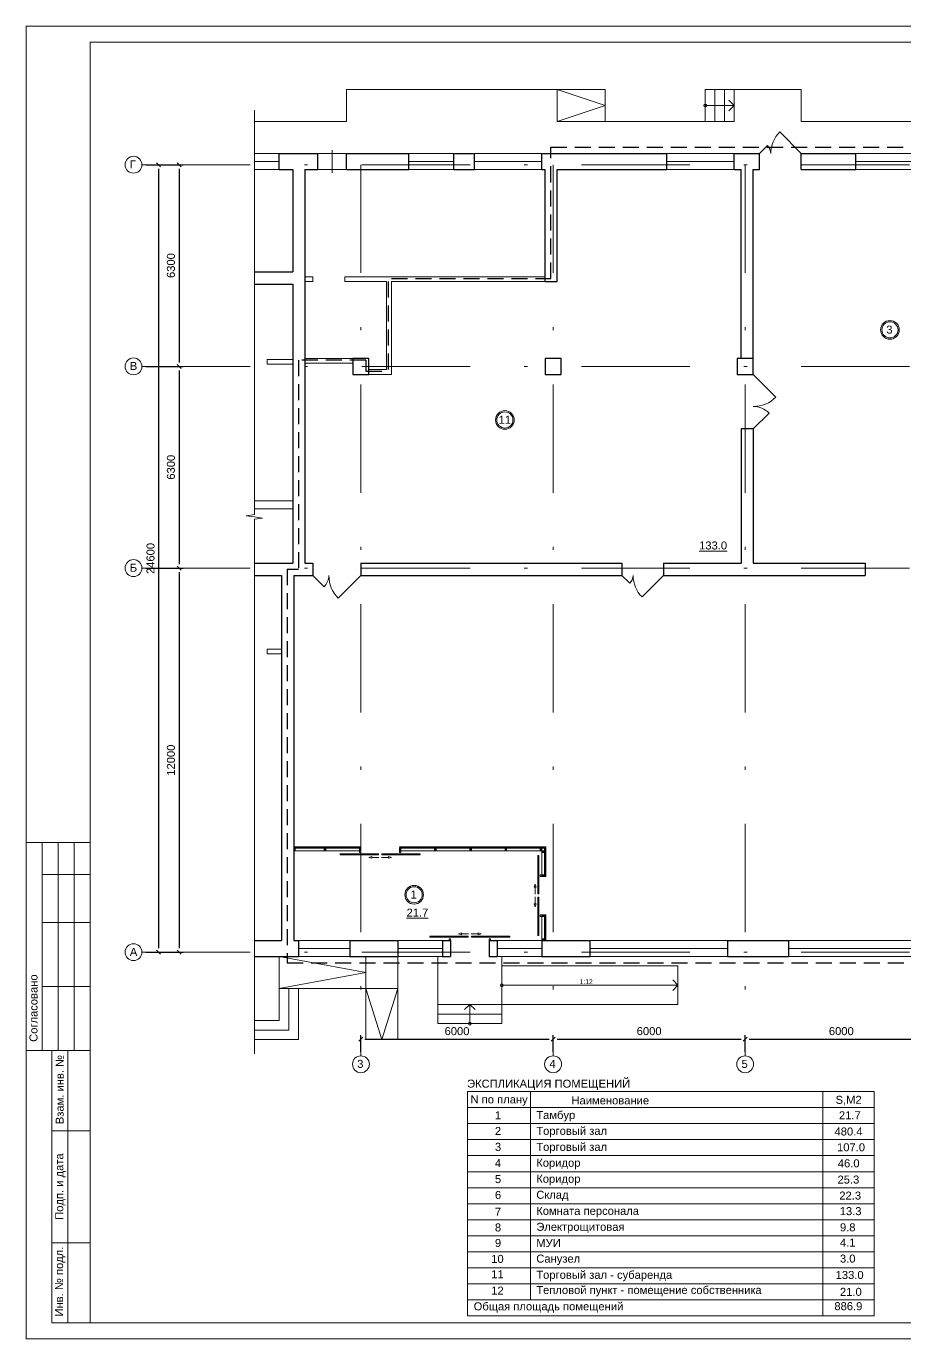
# Model space of a CAD drawing. Header units: metres. Extents: x -136 to 149, y -320 to -175.
# Drawn here: x 73.66 to 101.1, y -319.61 to -278.61 of the extents above; entities that cross this region are included whole.
import ezdxf
from ezdxf.enums import TextEntityAlignment as Align

# ---------------------------------------------------------------- set-up
doc = ezdxf.new("R2010")
doc.units = ezdxf.units.M
doc.header["$MEASUREMENT"] = 0
for name, pattern in [('( Dashed )', [0.75, 0.5, -0.25]), ('DGN Style 3', [5.91749, 4.226779, -1.690711]), ('DGN Style 4', [6.767072, 3.381423, -1.690711, 0.004227, -1.690711])]:
    doc.linetypes.add(name, pattern=pattern)
doc.layers.get('Defpoints').update_dxf_attribs({"lineweight": 0})
doc.styles.get("Standard").update_dxf_attribs({"font": 'cs_gost2304.shx'})
doc.styles.add('Style-Arial', font='arial.ttf')
doc.dimstyles.get("Standard").update_dxf_attribs({"dimtxt": 0.18, "dimasz": 0.18, "dimexe": 0.18, "dimexo": 0.0625, "dimgap": 0.09, "dimtad": 0, "dimtih": 1, "dimtoh": 1, "dimdec": 4, "dimzin": 0, "dimdsep": 46, "dimtxsty": 'Standard', "dimcen": 0.09, "dimadec": 0, "dimazin": 0, "dimtfac": 1, "dimtdec": 4, "dimtofl": 0, "dimtmove": 0, "dimatfit": 3, "dimfxl": 1, "dimtolj": 1, "dimtzin": 0, "dimarcsym": 0})

# ---------------------------------------------------------------- blocks, each defined once
blk = doc.blocks.new('*U414')
at = {"color": 7, "linetype": 'Continuous', "lineweight": 13}
for p, q in [((-134.94, 100), (142.56, 100)), ((-134.94, 100), (-134.94, -100)), ((-144.94, -25), (-134.94, -25)), ((-144.94, -25), (-144.94, -57.5)), ((-142.44, -25), (-142.44, -57.5)), ((-139.94, -25), (-139.94, -57.5)), ((-137.44, -25), (-137.44, -57.5)), ((-142.44, -30), (-134.94, -30)), ((-142.44, -37.5), (-134.94, -37.5)), ((-142.44, -47.5), (-134.94, -47.5)), ((-144.94, -57.5), (-134.94, -57.5)), ((-140.94, -57.5), (-134.94, -57.5)), ((-138.44, -100), (-138.44, -57.5)), ((-140.94, -70), (-134.94, -70)), ((-140.94, -87.5), (-134.94, -87.5)), ((-137.13, -100), (142.56, -100))]:
    blk.add_line(p, q, dxfattribs=at)
at = {"color": 7, "linetype": 'Continuous', "lineweight": 0, "flags": 128}
blk.add_lwpolyline([(145.06, -102.5), (145.06, 102.5), (-144.94, 102.5), (-144.94, -102.5), (145.06, -102.5)], close=True, dxfattribs=at)
at = {"color": 7, "linetype": 'Continuous', "lineweight": 13, "flags": 128}
blk.add_lwpolyline([(-134.94, -100), (-140.94, -100), (-140.94, -57.5)], dxfattribs=at)
at = {"color": 7, "linetype": 'Continuous', "lineweight": 0, "style": 'Style-Arial'}
for s, p in [('Согласовано', (-143.81, -50.86)), ('Взам. инв. №', (-139.72, -63.58)), ('Подп. и дата', (-139.79, -78.73)), ('Инв. № подл.', (-139.81, -93.57))]:
    blk.add_text(s, height=1.2501, rotation=90, dxfattribs=at).set_placement(p, align=Align.MIDDLE_CENTER)
blk = doc.blocks.new('формат А2(верт)')
at = {"color": 7, "linetype": 'Continuous', "lineweight": 13}
blk.add_blockref('*U414', (144.94, -102.5), dxfattribs=at)
blk = doc.blocks.new('*U394')
at = {"color": 7, "linetype": 'Continuous', "lineweight": 0}
for p in [(-0.164, 0.159), (0, -0.277), (0.164, 0.159)]:
    blk.add_line(p, (0, 0.323), dxfattribs=at)
blk.add_circle((0, -0.277), 0.0461, dxfattribs=at)
blk = doc.blocks.new('_Oblique-1')
at = {"color": 0, "linetype": 'ByBlock', "lineweight": -2}
blk.add_line((0.5, 0.5), (-0.5, -0.5), dxfattribs=at)
blk = doc.blocks.new('*D468')
at = {"color": 0, "linetype": 'Continuous', "lineweight": -2, "transparency": 16777216}
for p, q in [((77.402, -282.935), (77.923, -282.935)), ((77.798, -283.06), (77.798, -307.41)), ((77.402, -307.535), (77.923, -307.535))]:
    blk.add_line(p, q, dxfattribs=at)
at = {"layer": 'Defpoints', "color": 0, "linetype": 'Continuous', "lineweight": 30, "transparency": 16777216}
for p in [(77.277, -282.935), (77.277, -307.535), (77.798, -307.535)]:
    blk.add_point(p, dxfattribs=at)
at = {"color": 0, "linetype": 'Continuous', "lineweight": -2, "transparency": 16777216, "xscale": 0.125, "yscale": 0.125, "zscale": 0.125}
for p, rotation in [((77.798, -282.935), 90), ((77.798, -307.535), 270)]:
    blk.add_blockref('_Oblique-1', p, dxfattribs=dict(at, rotation=rotation))
at = {"color": 0, "linetype": 'Continuous', "lineweight": 0, "transparency": 16777216, "insert": (77.545, -295.235), "char_height": 0.25, "attachment_point": 5, "rotation": 90, "style": 'Style-Arial'}
blk.add_mtext('\\A1;24600', dxfattribs=at)
blk = doc.blocks.new('*D471')
at = {"color": 0, "linetype": 'Continuous', "lineweight": -2, "transparency": 16777216}
for p, q in [((77.402, -282.935), (78.56, -282.935)), ((78.435, -283.06), (78.435, -289.11)), ((77.402, -289.235), (78.56, -289.235))]:
    blk.add_line(p, q, dxfattribs=at)
at = {"layer": 'Defpoints', "color": 0, "linetype": 'Continuous', "lineweight": 30, "transparency": 16777216}
for p in [(77.277, -282.935), (77.277, -289.235), (78.435, -289.235)]:
    blk.add_point(p, dxfattribs=at)
at = {"color": 0, "linetype": 'Continuous', "lineweight": -2, "transparency": 16777216, "xscale": 0.125, "yscale": 0.125, "zscale": 0.125}
for p, rotation in [((78.435, -282.935), 90), ((78.435, -289.235), 270)]:
    blk.add_blockref('_Oblique-1', p, dxfattribs=dict(at, rotation=rotation))
at = {"color": 0, "linetype": 'Continuous', "lineweight": 0, "transparency": 16777216, "insert": (78.182, -286.085), "char_height": 0.25, "attachment_point": 5, "rotation": 90, "style": 'Style-Arial'}
blk.add_mtext('\\A1;6300', dxfattribs=at)
blk = doc.blocks.new('*D469')
at = {"color": 0, "linetype": 'Continuous', "lineweight": -2, "transparency": 16777216}
for p, q in [((77.402, -289.235), (78.56, -289.235)), ((78.435, -289.36), (78.435, -295.41)), ((77.402, -295.535), (78.56, -295.535))]:
    blk.add_line(p, q, dxfattribs=at)
at = {"layer": 'Defpoints', "color": 0, "linetype": 'Continuous', "lineweight": 30, "transparency": 16777216}
for p in [(77.277, -289.235), (77.277, -295.535), (78.435, -295.535)]:
    blk.add_point(p, dxfattribs=at)
at = {"color": 0, "linetype": 'Continuous', "lineweight": -2, "transparency": 16777216, "xscale": 0.125, "yscale": 0.125, "zscale": 0.125}
for p, rotation in [((78.435, -289.235), 90), ((78.435, -295.535), 270)]:
    blk.add_blockref('_Oblique-1', p, dxfattribs=dict(at, rotation=rotation))
at = {"color": 0, "linetype": 'Continuous', "lineweight": 0, "transparency": 16777216, "insert": (78.182, -292.385), "char_height": 0.25, "attachment_point": 5, "rotation": 90, "style": 'Style-Arial'}
blk.add_mtext('\\A1;6300', dxfattribs=at)
blk = doc.blocks.new('*D470')
at = {"color": 0, "linetype": 'Continuous', "lineweight": -2, "transparency": 16777216}
for p, q in [((77.402, -295.535), (78.56, -295.535)), ((78.435, -295.66), (78.435, -307.41)), ((77.402, -307.535), (78.56, -307.535))]:
    blk.add_line(p, q, dxfattribs=at)
at = {"layer": 'Defpoints', "color": 0, "linetype": 'Continuous', "lineweight": 30, "transparency": 16777216}
for p in [(77.277, -295.535), (77.277, -307.535), (78.435, -307.535)]:
    blk.add_point(p, dxfattribs=at)
at = {"color": 0, "linetype": 'Continuous', "lineweight": -2, "transparency": 16777216, "xscale": 0.125, "yscale": 0.125, "zscale": 0.125}
for p, rotation in [((78.435, -295.535), 90), ((78.435, -307.535), 270)]:
    blk.add_blockref('_Oblique-1', p, dxfattribs=dict(at, rotation=rotation))
at = {"color": 0, "linetype": 'Continuous', "lineweight": 0, "transparency": 16777216, "insert": (78.182, -301.535), "char_height": 0.25, "attachment_point": 5, "rotation": 90, "style": 'Style-Arial'}
blk.add_mtext('\\A1;12000', dxfattribs=at)
blk = doc.blocks.new('*U411')
at = {"color": 7, "linetype": 'Continuous', "lineweight": 0}
for p in [(0.309, 0.164), (-0.427, 0), (0.309, -0.164)]:
    blk.add_line(p, (0.473, 0), dxfattribs=at)
blk.add_circle((-0.427, 0), 0.0461, dxfattribs=at)
blk = doc.blocks.new('*U410')
at = {"color": 7, "linetype": 'Continuous', "lineweight": 0}
for p, q in [((0, 0.098), (0, 1.018)), ((-0.34, 0.049), (0, 0.098)), ((-0.34, 0.049), (0, 0)), ((0.34, -0.049), (0, 0)), ((0.34, -0.049), (0, -0.098)), ((0, -1.018), (0, -0.098))]:
    blk.add_line(p, q, dxfattribs=at)
blk = doc.blocks.new('*D478')
at = {"color": 0, "linetype": 'Continuous', "lineweight": -2, "transparency": 16777216}
for p, q in [((84.115, -310.646), (84.115, -310.129)), ((84.24, -310.254), (89.99, -310.254)), ((90.115, -310.646), (90.115, -310.129))]:
    blk.add_line(p, q, dxfattribs=at)
at = {"layer": 'Defpoints', "color": 0, "linetype": 'Continuous', "lineweight": 30, "transparency": 16777216}
for p in [(90.115, -310.254), (84.115, -310.771), (90.115, -310.771)]:
    blk.add_point(p, dxfattribs=at)
at = {"color": 0, "linetype": 'Continuous', "lineweight": -2, "transparency": 16777216, "xscale": 0.125, "yscale": 0.125, "zscale": 0.125, "rotation": 180}
blk.add_blockref('_Oblique-1', (84.115, -310.254), dxfattribs=at)
at = {"color": 0, "linetype": 'Continuous', "lineweight": -2, "transparency": 16777216, "xscale": 0.125, "yscale": 0.125, "zscale": 0.125}
blk.add_blockref('_Oblique-1', (90.115, -310.254), dxfattribs=at)
at = {"color": 0, "linetype": 'Continuous', "lineweight": 0, "transparency": 16777216, "insert": (87.115, -310.001), "char_height": 0.25, "attachment_point": 5, "style": 'Style-Arial'}
blk.add_mtext('\\A1;6000', dxfattribs=at)
blk = doc.blocks.new('*D472')
at = {"color": 0, "linetype": 'Continuous', "lineweight": -2, "transparency": 16777216}
for p, q in [((90.115, -310.646), (90.115, -310.129)), ((90.24, -310.254), (95.99, -310.254)), ((96.115, -310.646), (96.115, -310.129))]:
    blk.add_line(p, q, dxfattribs=at)
at = {"layer": 'Defpoints', "color": 0, "linetype": 'Continuous', "lineweight": 30, "transparency": 16777216}
for p in [(96.115, -310.254), (90.115, -310.771), (96.115, -310.771)]:
    blk.add_point(p, dxfattribs=at)
at = {"color": 0, "linetype": 'Continuous', "lineweight": -2, "transparency": 16777216, "xscale": 0.125, "yscale": 0.125, "zscale": 0.125, "rotation": 180}
blk.add_blockref('_Oblique-1', (90.115, -310.254), dxfattribs=at)
at = {"color": 0, "linetype": 'Continuous', "lineweight": -2, "transparency": 16777216, "xscale": 0.125, "yscale": 0.125, "zscale": 0.125}
blk.add_blockref('_Oblique-1', (96.115, -310.254), dxfattribs=at)
at = {"color": 0, "linetype": 'Continuous', "lineweight": 0, "transparency": 16777216, "insert": (93.115, -310.001), "char_height": 0.25, "attachment_point": 5, "style": 'Style-Arial'}
blk.add_mtext('\\A1;6000', dxfattribs=at)
blk = doc.blocks.new('*D473')
at = {"color": 0, "linetype": 'Continuous', "lineweight": -2, "transparency": 16777216}
for p, q in [((96.115, -310.646), (96.115, -310.129)), ((96.24, -310.254), (101.99, -310.254)), ((102.115, -310.646), (102.115, -310.129))]:
    blk.add_line(p, q, dxfattribs=at)
at = {"layer": 'Defpoints', "color": 0, "linetype": 'Continuous', "lineweight": 30, "transparency": 16777216}
for p in [(102.115, -310.254), (96.115, -310.771), (102.115, -310.771)]:
    blk.add_point(p, dxfattribs=at)
at = {"color": 0, "linetype": 'Continuous', "lineweight": -2, "transparency": 16777216, "xscale": 0.125, "yscale": 0.125, "zscale": 0.125, "rotation": 180}
blk.add_blockref('_Oblique-1', (96.115, -310.254), dxfattribs=at)
at = {"color": 0, "linetype": 'Continuous', "lineweight": -2, "transparency": 16777216, "xscale": 0.125, "yscale": 0.125, "zscale": 0.125}
blk.add_blockref('_Oblique-1', (102.115, -310.254), dxfattribs=at)
at = {"color": 0, "linetype": 'Continuous', "lineweight": 0, "transparency": 16777216, "insert": (99.115, -310.001), "char_height": 0.25, "attachment_point": 5, "style": 'Style-Arial'}
blk.add_mtext('\\A1;6000', dxfattribs=at)
blk = doc.blocks.new('*U426')
at = {"color": 30, "linetype": '( Dashed )', "lineweight": 30}
for p, q in [((-13.945, 12.74), (14.475, 12.74)), ((-13.945, 8.64), (-13.945, 12.74)), ((14.475, 8.44), (14.475, 12.74)), ((-18.925, 8.64), (-13.945, 8.64)), ((-19.025, 8.54), (-19.025, 5.74)), ((12.375, 8.44), (14.475, 8.44)), ((12.375, 8.44), (12.375, 6.09)), ((-21.825, 6.09), (-21.825, -0.44)), ((-19.725, 6.09), (-21.825, 6.09)), ((-19.725, 6.09), (-19.725, 5.74)), ((12.375, 6.09), (13.925, 6.09)), ((13.925, 6.09), (13.925, -0.44)), ((-19.725, 5.74), (-19.025, 5.74)), ((-22.175, -0.44), (-22.175, -12.74)), ((-22.175, -0.44), (-21.825, -0.44)), ((13.925, -0.44), (22.175, -0.44)), ((22.175, -0.44), (22.175, -12.74)), ((-22.175, -12.74), (22.175, -12.74))]:
    blk.add_line(p, q, dxfattribs=at)
blk = doc.blocks.new('*U10')
at = {"color": 7, "linetype": 'Continuous', "lineweight": 13}
blk.add_line((0, 0.06), (0, -0.06), dxfattribs=at)
at = {"color": 7, "linetype": 'Continuous', "lineweight": 13, "extrusion": (0, 0, -1), "flags": 128}
for points in [[(0.025, 0.06), (-0.025, 0.06), (-0.025, -0.01), (0.025, -0.01), (0.025, 0.06)], [(0.025, -0.05), (-0.025, -0.05), (-0.025, -0.06), (0.025, -0.06), (0.025, -0.05)]]:
    blk.add_lwpolyline(points, close=True, dxfattribs=at)
for points in [[(0.015, -0.025), (0.025, -0.025), (0.025, -0.01), (-0.025, -0.01), (-0.025, -0.025), (-0.015, -0.025)], [(-0.015, -0.025), (-0.015, -0.05), (0.015, -0.05), (0.015, -0.025)]]:
    blk.add_lwpolyline(points, dxfattribs=at)
blk = doc.blocks.new('*U262')
at = {"color": 7, "linetype": 'Continuous', "lineweight": 13}
for p, q in [((-0.157, 0), (-0.061, 0.03)), ((-0.157, 0), (-0.061, -0.03)), ((-0.061, 0.03), (-0.061, -0.03)), ((0.157, 0), (-0.061, 0))]:
    blk.add_line(p, q, dxfattribs=at)
blk = doc.blocks.new('*U263')
at = {"color": 7, "linetype": 'Continuous', "lineweight": 13}
for p, q in [((-0.157, 0), (-0.061, 0.03)), ((-0.157, 0), (-0.061, -0.03)), ((-0.061, 0.03), (-0.061, -0.03)), ((0.157, 0), (-0.061, 0))]:
    blk.add_line(p, q, dxfattribs=at)
blk = doc.blocks.new('*U261')
at = {"color": 7, "linetype": 'DGN Style 3', "lineweight": 0, "extrusion": (0, 0, -1), "flags": 128}
for points in [[(1.25, -0.018), (0.65, -0.018), (0.65, 0.012), (1.25, 0.012), (1.25, -0.018)], [(-1.25, -0.018), (-0.65, -0.018), (-0.65, 0.012), (-1.25, 0.012), (-1.25, -0.018)]]:
    blk.add_lwpolyline(points, close=True, dxfattribs=at)
at = {"color": 7, "linetype": 'Continuous', "lineweight": 13, "extrusion": (0, 0, -1), "flags": 128}
for points in [[(0.65, -0.018), (0.05, -0.018), (0.05, 0.012), (0.65, 0.012), (0.65, -0.018)], [(-0.65, -0.018), (-0.05, -0.018), (-0.05, 0.012), (-0.65, 0.012), (-0.65, -0.018)], [(0.6, -0.068), (0.65, -0.068), (0.65, -0.118), (0.6, -0.118), (0.6, -0.068)], [(-0.65, -0.068), (-0.6, -0.068), (-0.6, -0.118), (-0.65, -0.118), (-0.65, -0.068)]]:
    blk.add_lwpolyline(points, close=True, dxfattribs=at)
at = {"color": 7, "linetype": 'Continuous', "lineweight": 13}
blk.add_blockref('*U262', (-0.197, 0.088), dxfattribs=at)
at = {"color": 7, "linetype": 'Continuous', "lineweight": 13, "extrusion": (0, 0, -1)}
blk.add_blockref('*U263', (-0.197, 0.088), dxfattribs=at)
blk = doc.blocks.new('*U24')
at = {"color": 7, "linetype": 'Continuous', "lineweight": 13}
for radius in [0.291, 0.252]:
    blk.add_circle((0, 0), radius, dxfattribs=at)
at = {"color": 7, "linetype": 'Continuous', "lineweight": 13, "style": 'Style-Arial'}
blk.add_text('1', height=0.25, dxfattribs=at).set_placement((-0.113, 0.133), align=Align.TOP_LEFT)
blk = doc.blocks.new('*U22')
at = {"color": 7, "linetype": 'Continuous', "lineweight": 13}
for radius in [0.291, 0.252]:
    blk.add_circle((0, 0), radius, dxfattribs=at)
at = {"color": 7, "linetype": 'Continuous', "lineweight": 13, "style": 'Style-Arial'}
blk.add_text('3', height=0.25, dxfattribs=at).set_placement((-0.113, 0.133), align=Align.TOP_LEFT)
blk = doc.blocks.new('*U32')
at = {"color": 7, "linetype": 'Continuous', "lineweight": 13}
for radius in [0.291, 0.252]:
    blk.add_circle((0, 0), radius, dxfattribs=at)
at = {"color": 7, "linetype": 'Continuous', "lineweight": 13, "style": 'Style-Arial'}
blk.add_text('11', height=0.25, dxfattribs=at).set_placement((-0.197, 0.133), align=Align.TOP_LEFT)

msp = doc.modelspace()

# ---------------------------------------------------------------- linework, layer by layer
at = {"color": 7, "linetype": 'Continuous', "lineweight": 0}
for p, q in [((83.66478784, -281.58497332), (83.66478784, -280.58497332)), ((83.66478784, -280.58497332), (90.24478784, -280.58497332)), ((90.24478784, -281.58497332), (90.24478784, -280.58497332)), ((95.76478784, -281.58497332), (95.76478784, -280.58497332)), ((95.76478784, -280.58497332), (97.86478784, -280.58497332)), ((97.86478784, -281.58497332), (97.86478784, -280.58497332)), ((80.78953565, -293.17095306), (80.78953565, -281.23364176)), ((80.78953565, -281.58497332), (83.66478784, -281.58497332)), ((90.24478784, -281.58497332), (95.76478784, -281.58497332)), ((97.86478784, -281.58497332), (101.66478784, -281.58497332)), ((83.21478784, -282.48497332), (83.21478784, -283.18497332)), ((80.78953565, -282.83497332), (81.56478784, -282.83497332)), ((85.61478784, -282.83497332), (87.01478784, -282.83497332)), ((87.66478784, -282.83497332), (89.76478784, -282.83497332)), ((93.66478784, -282.83497332), (95.76478784, -282.83497332)), ((99.56478784, -282.83497332), (101.66478784, -282.83497332)), ((80.78953565, -294.69819569), (80.78953565, -310.70843115)), ((93.56478784, -295.38497332), (93.56478784, -295.76497332)), ((82.01478784, -304.24497332), (84.06478784, -304.24497332)), ((82.01478784, -304.25497332), (84.06478784, -304.25497332)), ((82.01478784, -304.27997332), (84.06478784, -304.27997332)), ((82.01478784, -304.36497332), (84.06478784, -304.36497332)), ((85.36478784, -304.24497332), (89.88478784, -304.24497332)), ((85.36478784, -304.25497332), (89.87478784, -304.25497332)), ((85.36478784, -304.27997332), (89.84978784, -304.27997332)), ((85.36478784, -304.36497332), (89.76478784, -304.36497332)), ((82.16478784, -307.41521524), (83.76478784, -307.41521524)), ((85.26478784, -307.41497332), (86.66478784, -307.41497332)), ((88.36478784, -307.41497332), (89.76478784, -307.41497332)), ((91.26478784, -307.41497332), (95.56478784, -307.41497332)), ((97.46478784, -307.41497332), (101.76478784, -307.41497332)), ((81.56478784, -307.66497332), (81.56478784, -309.66497332)), ((84.26478784, -308.66497332), (84.26478784, -307.66497332)), ((85.26478784, -307.66497332), (85.26478784, -310.26497332)), ((86.51478784, -307.66497332), (86.51478784, -309.16497332)), ((88.51478784, -307.66497332), (88.51478784, -309.16497332)), ((81.56478784, -308.66497332), (84.26478784, -308.66497332)), ((81.86478784, -308.66497332), (81.86478784, -309.96497332)), ((82.16478784, -308.66497332), (82.16478784, -310.26497332)), ((84.26478784, -308.66497332), (84.26478784, -310.26497332)), ((84.26478784, -308.66497332), (85.26478784, -308.66497332)), ((88.51478784, -308.56497332), (94.01478784, -308.56497332)), ((93.85036242, -308.4005479), (94.01478784, -308.56497332)), ((93.85036242, -308.72939874), (94.01478784, -308.56497332)), ((88.51478784, -309.16497332), (86.51478784, -309.16497332)), ((80.78953565, -309.66497332), (81.56478784, -309.66497332)), ((80.78953565, -309.96497332), (81.86478784, -309.96497332)), ((80.78953565, -310.26497332), (82.16478784, -310.26497332)), ((84.26478784, -310.26497332), (85.26478784, -310.26497332)), ((87.43944003, -312.8898596), (100.13808334, -312.8898596)), ((87.43944003, -313.3898596), (100.13808334, -313.3898596)), ((87.43944003, -313.8898596), (100.13808334, -313.8898596)), ((87.43944003, -314.3898596), (100.13808334, -314.3898596)), ((87.43944003, -314.8898596), (100.13808334, -314.8898596)), ((87.43944003, -315.3898596), (100.13808334, -315.3898596)), ((87.43944003, -315.8898596), (100.13808334, -315.8898596)), ((87.43944003, -316.3898596), (100.13808334, -316.3898596)), ((87.43944003, -316.8898596), (100.13808334, -316.8898596)), ((87.43944003, -317.3898596), (100.13808334, -317.3898596)), ((87.43944003, -317.8898596), (100.13808334, -317.8898596))]:
    msp.add_line(p, q, dxfattribs=at)
at = {"color": 7, "linetype": 'Continuous', "lineweight": 13}
for p, q in [((97.86478784, -282.58497332), (97.19159352, -281.911779)), ((96.56478784, -282.58497332), (96.81083234, -282.33892882)), ((82.36478784, -286.43497332), (82.61478784, -286.43497332)), ((82.36478784, -286.58497332), (82.61478784, -286.58497332)), ((82.61478784, -286.58497332), (82.61478784, -286.43497332)), ((83.61478784, -286.58497332), (83.61478784, -286.43497332)), ((83.61478784, -286.43497332), (89.86478784, -286.43497332)), ((83.61478784, -286.58497332), (84.91478784, -286.58497332)), ((84.91478784, -286.58497332), (84.91478784, -289.33497332)), ((85.06478784, -286.58497332), (85.06478784, -289.48497332)), ((85.06478784, -286.58497332), (89.86478784, -286.58497332)), ((81.18478784, -289.01497332), (81.18478784, -289.16497332)), ((81.18478784, -289.01497332), (81.98478784, -289.01497332)), ((83.86478784, -288.98497332), (82.36478784, -288.98497332)), ((81.18478784, -289.16497332), (81.98478784, -289.16497332)), ((83.86478784, -289.13497332), (82.36478784, -289.13497332)), ((84.36478784, -289.33497332), (84.91478784, -289.33497332)), ((84.36478784, -289.48497332), (85.06478784, -289.48497332)), ((96.36478784, -289.48497332), (97.07338739, -290.19357286)), ((96.36478784, -291.18497332), (96.85826983, -290.69149133)), ((80.78953565, -293.43497332), (81.98478784, -293.43497332)), ((80.78953565, -293.68497332), (81.98478784, -293.68497332)), ((82.61478784, -295.76497332), (82.96684847, -296.11703395)), ((84.11478784, -295.76497332), (83.4061883, -296.47357286)), ((92.26478784, -295.76497332), (92.51083234, -296.01101782)), ((93.56478784, -295.76497332), (92.89159352, -296.43816764)), ((81.18478784, -298.21497332), (81.18478784, -298.06497332)), ((81.18478784, -298.06497332), (81.63478784, -298.06497332)), ((81.18478784, -298.21497332), (81.63478784, -298.21497332)), ((87.43944003, -311.8898596), (87.43944003, -318.8898596)), ((87.43944003, -311.8898596), (100.13808334, -311.8898596)), ((89.4049456, -311.8898596), (89.4049456, -318.3898596)), ((98.53909969, -311.8898596), (98.53909969, -318.8898596)), ((100.13808334, -311.8898596), (100.13808334, -318.8898596)), ((87.43944003, -312.3898596), (100.13808334, -312.3898596)), ((87.43944003, -318.3898596), (100.13808334, -318.3898596)), ((87.43944003, -318.8898596), (100.13808334, -318.8898596))]:
    msp.add_line(p, q, dxfattribs=at)
at = {"color": 7, "linetype": 'Continuous', "lineweight": 30}
for p, q in [((81.56478784, -283.08497332), (81.56478784, -282.58497332)), ((81.56478784, -282.58497332), (82.76478784, -282.58497332)), ((82.76478784, -283.08497332), (82.76478784, -282.58497332)), ((83.66478784, -283.08497332), (83.66478784, -282.58497332)), ((83.66478784, -282.58497332), (85.61478784, -282.58497332)), ((85.61478784, -283.08497332), (85.61478784, -282.58497332)), ((87.01478784, -283.08497332), (87.01478784, -282.58497332)), ((87.01478784, -282.58497332), (87.66478784, -282.58497332)), ((87.66478784, -283.08497332), (87.66478784, -282.58497332)), ((89.76478784, -283.08497332), (89.76478784, -282.58497332)), ((89.76478784, -282.58497332), (93.66478784, -282.58497332)), ((93.66478784, -283.08497332), (93.66478784, -282.58497332)), ((95.76478784, -283.08497332), (95.76478784, -282.58497332)), ((95.76478784, -282.58497332), (96.56478784, -282.58497332)), ((96.56478784, -283.08497332), (96.56478784, -282.58497332)), ((97.86478784, -283.08497332), (97.86478784, -282.58497332)), ((97.86478784, -282.58497332), (99.56478784, -282.58497332)), ((99.56478784, -283.08497332), (99.56478784, -282.58497332)), ((81.56478784, -283.08497332), (81.98478784, -283.08497332)), ((81.98478784, -283.08497332), (81.98478784, -286.28497332)), ((82.36478784, -283.08497332), (82.36478784, -294.68497332)), ((82.36478784, -283.08497332), (82.76478784, -283.08497332)), ((83.66478784, -283.08497332), (85.61478784, -283.08497332)), ((87.01478784, -283.08497332), (87.66478784, -283.08497332)), ((89.76478784, -283.08497332), (89.86478784, -283.08497332)), ((89.86478784, -286.58497332), (89.86478784, -283.08497332)), ((90.24478784, -283.08497332), (92.60478784, -283.08497332)), ((90.24478784, -286.58497332), (90.24478784, -283.08497332)), ((92.60478784, -283.08497332), (93.66478784, -283.08497332)), ((95.76478784, -283.08497332), (95.98478784, -283.08497332)), ((95.98478784, -288.98497332), (95.98478784, -283.08497332)), ((96.36478784, -283.08497332), (96.56478784, -283.08497332)), ((96.36478784, -288.98497332), (96.36478784, -283.08497332)), ((97.86478784, -283.08497332), (99.56478784, -283.08497332)), ((80.78953565, -286.28497332), (81.98478784, -286.28497332)), ((89.86478784, -286.58497332), (90.24478784, -286.58497332)), ((80.78953565, -286.66497332), (81.98478784, -286.66497332)), ((81.98478784, -286.66497332), (81.98478784, -294.68497332)), ((95.98478784, -291.18497332), (95.98478784, -295.38497332)), ((96.36478784, -291.18497332), (95.98478784, -291.18497332)), ((96.36478784, -291.18497332), (96.36478784, -295.38497332)), ((81.98478784, -294.68497332), (81.98478784, -295.38497332)), ((82.36478784, -294.68497332), (82.36478784, -295.38497332)), ((80.78953565, -295.38497332), (81.98478784, -295.38497332)), ((82.36478784, -295.38497332), (82.61478784, -295.38497332)), ((82.61478784, -295.38497332), (82.61478784, -295.76497332)), ((84.11478784, -295.38497332), (84.11478784, -295.76497332)), ((84.11478784, -295.38497332), (92.26478784, -295.38497332)), ((92.26478784, -295.38497332), (92.26478784, -295.76497332)), ((93.56478784, -295.38497332), (93.56478784, -295.76497332)), ((93.56478784, -295.38497332), (95.98478784, -295.38497332)), ((96.36478784, -295.38497332), (99.86478784, -295.38497332)), ((99.86478784, -295.38497332), (99.86478784, -295.76497332)), ((80.78953565, -295.76497332), (81.63478784, -295.76497332)), ((81.63478784, -295.76497332), (81.63478784, -307.16497332)), ((82.01478784, -295.76497332), (82.01478784, -307.16497332)), ((82.01478784, -295.76497332), (82.61478784, -295.76497332)), ((84.11478784, -295.76497332), (92.26478784, -295.76497332)), ((93.56478784, -295.76497332), (99.86478784, -295.76497332)), ((80.78953565, -307.16497332), (81.63478784, -307.16497332)), ((82.01478784, -307.16497332), (82.16478784, -307.16497332)), ((82.16478784, -307.16497332), (82.16478784, -307.66497332)), ((83.76478784, -307.16497332), (83.76478784, -307.66497332)), ((83.76478784, -307.16497332), (85.26478784, -307.16497332)), ((85.26478784, -307.16497332), (85.26478784, -307.66497332)), ((86.66478784, -307.16497332), (86.66478784, -307.66497332)), ((86.66478784, -307.16497332), (86.91478784, -307.16497332)), ((86.91478784, -307.16497332), (86.91478784, -307.66497332)), ((88.11478784, -307.16497332), (88.11478784, -307.66497332)), ((88.11478784, -307.16497332), (88.36478784, -307.16497332)), ((88.36478784, -307.16497332), (88.36478784, -307.66497332)), ((89.76478784, -307.16497332), (89.76478784, -307.66497332)), ((89.76478784, -307.16497332), (91.26478784, -307.16497332)), ((91.26478784, -307.16497332), (91.26478784, -307.66497332)), ((95.56478784, -307.16497332), (95.56478784, -307.66497332)), ((95.56478784, -307.16497332), (97.46478784, -307.16497332)), ((97.46478784, -307.16497332), (97.46478784, -307.66497332)), ((80.78953565, -307.66497332), (82.16478784, -307.66497332)), ((83.76478784, -307.66497332), (85.26478784, -307.66497332)), ((86.66478784, -307.66497332), (86.91478784, -307.66497332)), ((88.11478784, -307.66497332), (88.36478784, -307.66497332)), ((89.76478784, -307.66497332), (91.26478784, -307.66497332)), ((95.56478784, -307.66497332), (97.46478784, -307.66497332))]:
    msp.add_line(p, q, dxfattribs=at)
at = {"color": 1, "linetype": 'DGN Style 4', "lineweight": 0}
for p, q in [((77.27699796, -282.93497332), (126.11478784, -282.93497332)), ((84.11478784, -282.93497332), (84.11478784, -310.77123783)), ((90.11478784, -282.93497332), (90.11478784, -310.77123783)), ((96.11478784, -282.93497332), (96.11478784, -310.77123783)), ((77.27699796, -289.23497332), (126.11478784, -289.23497332)), ((77.27699796, -295.53497332), (126.11478784, -295.53497332)), ((77.27699796, -307.53497332), (126.11478784, -307.53497332))]:
    msp.add_line(p, q, dxfattribs=at)
at = {"color": 7, "linetype": 'Continuous', "lineweight": 0, "flags": 128}
for points in [[(90.24478784, -280.58497332), (90.24478784, -281.58497332), (91.74478784, -281.58497332), (91.74478784, -280.58497332), (90.24478784, -280.58497332)], [(94.86478784, -281.58497332), (94.86478784, -280.58497332), (95.16478784, -280.58497332), (95.16478784, -281.58497332), (94.86478784, -281.58497332)], [(95.16478784, -281.58497332), (95.16478784, -280.58497332), (95.46478784, -280.58497332), (95.46478784, -281.58497332), (95.16478784, -281.58497332)], [(95.46478784, -281.58497332), (95.46478784, -280.58497332), (95.76478784, -280.58497332), (95.76478784, -281.58497332), (95.46478784, -281.58497332)], [(83.66478784, -282.58497332), (82.76478784, -282.58497332), (82.76478784, -283.08497332), (83.66478784, -283.08497332), (83.66478784, -282.58497332)], [(85.61478784, -282.58497332), (87.01478784, -282.58497332), (87.01478784, -283.08497332), (85.61478784, -283.08497332), (85.61478784, -282.58497332)], [(87.66478784, -282.58497332), (89.76478784, -282.58497332), (89.76478784, -283.08497332), (87.66478784, -283.08497332), (87.66478784, -282.58497332)], [(93.66478784, -282.58497332), (95.76478784, -282.58497332), (95.76478784, -283.08497332), (93.66478784, -283.08497332), (93.66478784, -282.58497332)], [(99.56478784, -282.58497332), (101.66478784, -282.58497332), (101.66478784, -283.08497332), (99.56478784, -283.08497332), (99.56478784, -282.58497332)], [(89.88478784, -306.36497332), (89.76478784, -306.36497332), (89.76478784, -307.16497332), (89.88478784, -307.16497332), (89.88478784, -306.36497332)], [(89.87478784, -306.37497332), (89.84978784, -306.37497332), (89.84978784, -307.12497332), (89.87478784, -307.12497332), (89.87478784, -306.37497332)], [(82.16478784, -307.16497332), (83.76478784, -307.16497332), (83.76478784, -307.66545715), (82.16478784, -307.66545715), (82.16478784, -307.16497332)], [(85.26478784, -307.16497332), (86.66478784, -307.16497332), (86.66478784, -307.66497332), (85.26478784, -307.66497332), (85.26478784, -307.16497332)], [(88.36478784, -307.16497332), (89.76478784, -307.16497332), (89.76478784, -307.66497332), (88.36478784, -307.66497332), (88.36478784, -307.16497332)], [(91.26478784, -307.16497332), (95.56478784, -307.16497332), (95.56478784, -307.66497332), (91.26478784, -307.66497332), (91.26478784, -307.16497332)], [(97.46478784, -307.16497332), (101.76478784, -307.16497332), (101.76478784, -307.66497332), (97.46478784, -307.66497332), (97.46478784, -307.16497332)], [(88.51478784, -307.96497332), (88.51478784, -309.16497332), (94.01478784, -309.16497332), (94.01478784, -307.96497332), (88.51478784, -307.96497332)], [(86.51478784, -309.16497332), (88.51478784, -309.16497332), (88.51478784, -309.46497332), (86.51478784, -309.46497332), (86.51478784, -309.16497332)], [(86.51478784, -309.46497332), (88.51478784, -309.46497332), (88.51478784, -309.76497332), (86.51478784, -309.76497332), (86.51478784, -309.46497332)]]:
    msp.add_lwpolyline(points, close=True, dxfattribs=at)
for points in [[(90.24478784, -280.58497332), (91.74478784, -281.08497332), (90.24478784, -281.58497332)], [(80.78953565, -282.58497332), (81.56478784, -282.58497332), (81.56478784, -283.08497332), (80.78953565, -283.08497332)], [(89.88478784, -304.24497332), (89.88478784, -305.16497332), (89.76478784, -305.16497332), (89.76478784, -304.36497332)], [(89.87478784, -304.25497332), (89.87478784, -305.15497332), (89.84978784, -305.15497332), (89.84978784, -304.27997332)], [(81.56478784, -307.66497332), (84.26478784, -308.16497332), (81.56478784, -308.66497332)], [(84.26478784, -308.66497332), (84.76478784, -310.26497332), (85.26478784, -308.66497332)]]:
    msp.add_lwpolyline(points, dxfattribs=at)
at = {"color": 7, "linetype": 'Continuous', "lineweight": 30, "flags": 128}
for points in [[(83.86478784, -288.98497332), (83.86478784, -289.48497332), (84.36478784, -289.48497332), (84.36478784, -288.98497332), (83.86478784, -288.98497332)], [(89.86478784, -288.98497332), (89.86478784, -289.48497332), (90.36478784, -289.48497332), (90.36478784, -288.98497332), (89.86478784, -288.98497332)], [(95.86478784, -288.98497332), (95.86478784, -289.48497332), (96.36478784, -289.48497332), (96.36478784, -288.98497332), (95.86478784, -288.98497332)]]:
    msp.add_lwpolyline(points, close=True, dxfattribs=at)
at = {"color": 7, "linetype": 'Continuous', "lineweight": 13}
for centre in [(77.01364252, -282.93497332), (77.01364252, -289.23497332), (77.01364252, -295.53497332), (77.01364252, -307.53497332), (84.11478784, -311.03459327), (90.11478784, -311.03459327), (96.11478784, -311.03459327)]:
    msp.add_circle(centre, 0.26335544, dxfattribs=at)
at = {"color": 7, "linetype": 'Continuous', "lineweight": 0}
msp.add_circle((88.51478784, -308.56497332), 0.04607113, dxfattribs=at)
at = {"color": 7, "linetype": 'Continuous', "lineweight": 0, "extrusion": (0, 0, -1)}
for centre, radius, start, end in [((-97.86478784, -282.58497332), 0.95204054, 360, 45), ((-96.56478784, -282.58497332), 0.34795946, 135, 180), ((-96.36478784, -289.48497332), 1.00211108, 225, 270), ((-96.36478784, -291.18497332), 0.69788892, 90, 135), ((-84.11478784, -295.76497332), 1.00211108, 315, 0)]:
    msp.add_arc(centre, radius, start, end, dxfattribs=at)
at = {"color": 7, "linetype": 'Continuous', "lineweight": 0}
for centre, radius, start, end in [((82.61478784, -295.76497332), 0.49788892, 315, 0), ((92.26478784, -295.76497332), 0.34795946, 315, 0), ((93.56478784, -295.76497332), 0.95204054, 180, 225)]:
    msp.add_arc(centre, radius, start, end, dxfattribs=at)

# ---------------------------------------------------------------- block references
at = {"color": 7, "linetype": 'Continuous', "lineweight": 13, "xscale": 0.2, "yscale": 0.2, "zscale": 0.2}
msp.add_blockref('формат А2(верт)', (73.66383934, -278.60913053), dxfattribs=at)
at = {"color": 7, "linetype": 'Continuous', "lineweight": 0}
for name, p in [('*U411', (95.29174982, -281.08495)), ('*U394', (87.51479982, -309.488))]:
    msp.add_blockref(name, p, dxfattribs=at)
at = {"color": 30, "linetype": '( Dashed )', "lineweight": 30}
msp.add_blockref('*U426', (103.98975832, -295.12495), dxfattribs=at)
at = {"color": 7, "linetype": 'Continuous', "lineweight": 13}
for name, p in [('*U22', (100.63394918, -288.0937934)), ('*U32', (88.61041023, -290.9082527)), ('*U24', (85.77669871, -305.73970517))]:
    msp.add_blockref(name, p, dxfattribs=at)
at = {"color": 7, "linetype": 'Continuous', "lineweight": 0, "xscale": 0.75, "yscale": 0.75, "zscale": 0.75}
msp.add_blockref('*U410', (80.78953999, -293.93458601), dxfattribs=at)
at = {"color": 7, "linetype": 'Continuous', "lineweight": 13, "extrusion": (0, 0, -1)}
for name, p, rotation in [('*U10', (-82.03975795, -304.30500927), 180), ('*U10', (-82.98975795, -304.30500927), 180), ('*U261', (-84.71478386, -304.48261113), 180), ('*U10', (-84.08975795, -304.30500927), 180), ('*U10', (-85.33975795, -304.30500927), 180), ('*U10', (-86.43975795, -304.30500927), 180), ('*U10', (-87.53975795, -304.30500927), 180), ('*U10', (-88.63975795, -304.30500927), 180), ('*U261', (-89.64715003, -305.76496934), 270), ('*U10', (-89.73975795, -304.30500927), 180), ('*U10', (-89.82475189, -304.38994342), 270), ('*U10', (-89.82475189, -305.13994342), 270), ('*U10', (-89.82475189, -306.38994342), 270), ('*U10', (-89.82475189, -307.13994342), 270)]:
    msp.add_blockref(name, p, dxfattribs=dict(at, rotation=rotation))
msp.add_blockref('*U261', (-87.51479182, -307.04733551), dxfattribs=at)

# ---------------------------------------------------------------- texts
at = {"color": 7, "linetype": 'Continuous', "lineweight": 30, "style": 'Style-Arial'}
for s, p in [('Г', (76.8979893, -282.79826017)), ('В', (76.8979893, -289.09826017)), ('Б', (76.8979893, -295.39826017)), ('А', (76.8979893, -307.39826017)), ('3', (83.99913463, -310.89788012)), ('4', (89.99913463, -310.89788012)), ('5', (95.99913463, -310.89788012))]:
    msp.add_text(s, height=0.25, dxfattribs=at).set_placement(p, align=Align.TOP_LEFT)
at = {"color": 7, "linetype": 'Continuous', "lineweight": 13, "style": 'Style-Arial'}
for s, p in [('%%u133.0%%U', (94.67466823, -294.70327957)), ('%%u21.7%%U', (85.53881331, -306.17295248)), ('21.7', (99.0420574, -312.50379129)), ('480.4', (98.90378102, -313.00960098)), ('107.0', (98.98167835, -313.50389669)), ('46.0', (99.00612974, -314.00389669)), ('25.3', (98.99722847, -314.51117464)), ('22.3', (99.0531974, -315.01117464)), ('13.3', (99.06670047, -315.49782192)), ('9.8', (99.07259453, -316.00352435)), ('4.1', (99.07259453, -316.47863636)), ('3.0', (99.07259453, -316.97985344)), ('133.0', (98.93846746, -317.49151253)), ('21.0', (99.07259453, -318.01883466)), ('Общая площадь помещений', (87.63511986, -318.47163108)), ('886.9', (98.89867668, -318.4666579))]:
    msp.add_text(s, height=0.25, dxfattribs=at).set_placement(p, align=Align.TOP_LEFT)
at = {"color": 7, "linetype": 'Continuous', "lineweight": 0, "style": 'Style-Arial'}
msp.add_text('1:12', height=0.15, dxfattribs=at).set_placement((91.14826159, -308.45322877), align=Align.MIDDLE_CENTER)
at = {"color": 7, "lineweight": 13, "style": 'Style-Arial'}
msp.add_text('ЭКСПЛИКАЦИЯ ПОМЕЩЕНИЙ ', height=0.25, dxfattribs=at).set_placement((90.02347615, -311.64097981), align=Align.MIDDLE_CENTER)
at = {"color": 7, "linetype": 'Continuous', "lineweight": 0, "style": 'Style-Arial'}
for s, p in [('1', (88.29844101, -312.50436805)), ('Тамбур', (89.59067206, -312.49553353)), ('2', (88.29844101, -312.9927298)), ('Торговый зал', (89.59067206, -312.99160002)), ('3', (88.29844101, -313.48820361)), ('Торговый зал', (89.59067206, -313.49160002)), ('4', (88.29844101, -313.99434553)), ('Коридор', (89.59067206, -313.9869474)), ('5', (88.29844101, -314.49693141)), ('Коридор', (89.59067206, -314.4869474)), ('6', (88.29844101, -314.9938869)), ('Склад', (89.59067206, -314.98667675)), ('7', (88.29844101, -315.51543829)), ('Комната персонала', (89.59067206, -315.49041009)), ('8', (88.29844101, -316.00751331)), ('Электрощитовая', (89.59067206, -315.98776671)), ('9', (88.29844101, -316.49306735)), ('МУИ', (89.59067206, -316.49473774)), ('10', (88.18262336, -316.98906341)), ('Санузел', (89.59067206, -316.98058796)), ('11', (88.18262336, -317.46939644)), ('Торговый зал - субаренда', (89.59067206, -317.48702605)), ('12', (88.18262336, -317.98105554)), ('Тепловой пункт - помещение собственника', (89.59067206, -317.96139221))]:
    msp.add_text(s, height=0.25, dxfattribs=at).set_placement(p, align=Align.TOP_LEFT)
at = {"color": 7, "linetype": 'Continuous', "lineweight": 13, "char_height": 0.25, "attachment_point": 4, "line_spacing_factor": 0.6, "style": 'Style-Arial'}
for s, insert in [('N по плану', (87.53698605, -312.16941258)), ('Наименование', (90.6884835, -312.16432202))]:
    msp.add_mtext(s, dxfattribs=dict(at, insert=insert))
at = {"color": 7, "linetype": 'Continuous', "lineweight": 0, "insert": (99.34397689, -312.02071022), "char_height": 0.25, "attachment_point": 2, "line_spacing_factor": 0.6, "style": 'Style-Arial'}
msp.add_mtext('S,М2', dxfattribs=at)

# ---------------------------------------------------------------- dimensions: what is measured, and where the dimension line sits
at = {"color": 5, "linetype": 'Continuous', "lineweight": 0}
for base, p1, p2, picture, middle in [((77.79810426, -307.53497332), (77.27699796, -282.93497332), (77.27699796, -307.53497332), '*D468', (77.54546102, -295.23497332)), ((78.43485773, -289.23497332), (77.27699796, -282.93497332), (77.27699796, -289.23497332), '*D471', (78.18212921, -286.08497332)), ((78.43485773, -295.53497332), (77.27699796, -289.23497332), (77.27699796, -295.53497332), '*D469', (78.18212921, -292.38497332)), ((78.43485773, -307.53497332), (77.27699796, -295.53497332), (77.27699796, -307.53497332), '*D470', (78.18221448, -301.53497332))]:
    dim = msp.add_linear_dim(base=base, p1=p1, p2=p2, angle=270, dimstyle='Standard', override={"dimtxt": 0.25, "dimasz": 0.125, "dimexe": 0.125, "dimexo": 0.125, "dimgap": 0.125, "dimtad": 1, "dimtih": 0, "dimtoh": 0, "dimlfac": 1000, "dimzin": 11, "dimtxsty": 'Style-Arial', "dimblk": '_Oblique-1', "dimtzin": 11}, dxfattribs=at)
    dim.commit()
    dim.dimension.update_dxf_attribs({"geometry": picture, "text_midpoint": middle})
for base, p1, p2, picture, middle in [((90.11478784, -310.25382511), (84.11478784, -310.77123783), (90.11478784, -310.77123783), '*D478', (87.11478784, -310.00118186)), ((96.11478784, -310.25382511), (90.11478784, -310.77123783), (96.11478784, -310.77123783), '*D472', (93.11478784, -310.00118186)), ((102.11478784, -310.25382511), (96.11478784, -310.77123783), (102.11478784, -310.77123783), '*D473', (99.11478784, -310.00118186))]:
    dim = msp.add_linear_dim(base=base, p1=p1, p2=p2, dimstyle='Standard', override={"dimtxt": 0.25, "dimasz": 0.125, "dimexe": 0.125, "dimexo": 0.125, "dimgap": 0.125, "dimtad": 1, "dimtih": 0, "dimtoh": 0, "dimlfac": 1000, "dimzin": 11, "dimtxsty": 'Style-Arial', "dimblk": '_Oblique-1', "dimtzin": 11}, dxfattribs=at)
    dim.commit()
    dim.dimension.update_dxf_attribs({"geometry": picture, "text_midpoint": middle})

doc.saveas('drawing.dxf')
